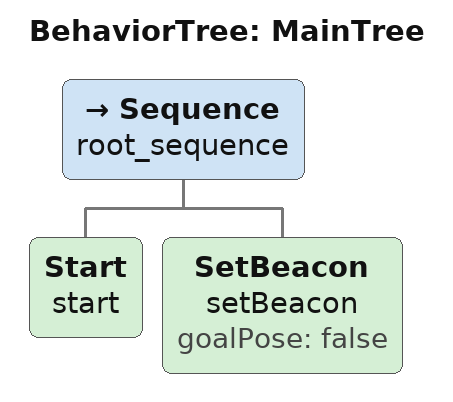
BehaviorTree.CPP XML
<root BTCPP_format="4" >
    <BehaviorTree ID="MainTree">
        <Sequence name="root_sequence">
            <Start      name="start"/>
            <SetBeacon   name="setBeacon" goalPose="false"/>
        </Sequence>
    </BehaviorTree>
</root>
